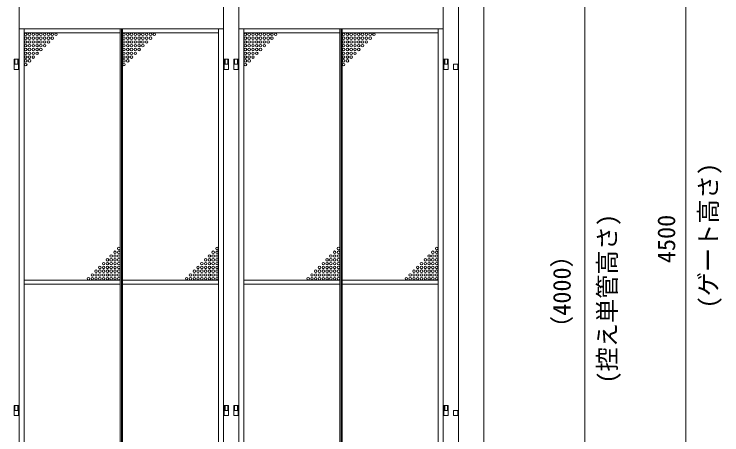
# Model space of a CAD drawing. Units: millimetres, scale not verified. Extents: x -82240 to -62115, y -14438 to 14438.
# Drawn here: x -75500 to -72697, y 5185 to 6852 of the extents above; entities that cross this region are included whole.
import ezdxf
from ezdxf.enums import TextEntityAlignment as Align

# ---------------------------------------------------------------- set-up
doc = ezdxf.new("R2010")
doc.units = ezdxf.units.MM
doc.header["$LTSCALE"] = 38
doc.linetypes.add('DASHED1', pattern=[1.8, 1.2, -0.6])
for name, color, linetype, lineweight in [('0-2_ACCG-3018', 7, 'Continuous', 18), ('0-B_寸法', 3, 'Continuous', 18), ('0-C_側固定棒', 7, 'Continuous', 18), ('0-F_中央走行棒', 7, 'Continuous', 18), ('1-0_中央走行棒右', 7, 'Continuous', 18), ('1-5_標準ﾊﾟﾈﾙ', 7, 'Continuous', 18), ('1-6_標準柱', 7, 'Continuous', 18)]:
    doc.layers.add(name, color=color, linetype=linetype, lineweight=lineweight)
doc.styles.add('ＭＳ ゴシック', font='')
doc.styles.get('ＭＳ ゴシック').set_extended_font_data('MS Gothic')

msp = doc.modelspace()

# ---------------------------------------------------------------- linework, layer by layer
at = {"layer": '0-2_ACCG-3018'}
for centre in [(-75453.84, 6771.57), (-75453.84, 6756.57), (-75438.84, 6771.57), (-75438.84, 6756.57), (-75423.84, 6771.57), (-75423.84, 6756.57), (-75408.84, 6771.57), (-75408.84, 6756.57), (-75393.84, 6771.57), (-75393.84, 6756.57), (-75378.84, 6771.57), (-75378.84, 6756.57), (-75363.84, 6771.57), (-75363.84, 6756.57), (-75348.84, 6771.57), (-75348.84, 6756.57), (-75333.84, 6771.57), (-75064.86, 6771.57), (-75064.86, 6756.57), (-75049.86, 6771.57), (-75049.86, 6756.57), (-75034.86, 6771.57), (-75034.86, 6756.57), (-75019.86, 6771.57), (-75019.86, 6756.57), (-75004.86, 6771.57), (-75004.86, 6756.57), (-74989.86, 6771.57), (-74989.86, 6756.57), (-74974.86, 6771.57), (-74974.86, 6756.57), (-74959.86, 6771.57), (-74959.86, 6756.57), (-74944.86, 6771.57), (-74583.84, 6771.57), (-74583.84, 6756.57), (-74568.84, 6771.57), (-74568.84, 6756.57), (-74553.84, 6771.57), (-74553.84, 6756.57), (-74538.84, 6771.57), (-74538.84, 6756.57), (-74523.84, 6771.57), (-74523.84, 6756.57), (-74508.84, 6771.57), (-74508.84, 6756.57), (-74493.84, 6771.57), (-74493.84, 6756.57), (-74478.84, 6771.57), (-74478.84, 6756.57), (-74463.84, 6771.57), (-74194.86, 6771.57), (-74194.86, 6756.57), (-74179.86, 6771.57), (-74179.86, 6756.57), (-74164.86, 6771.57), (-74164.86, 6756.57), (-74149.86, 6771.57), (-74149.86, 6756.57), (-74134.86, 6771.57), (-74134.86, 6756.57), (-74119.86, 6771.57), (-74119.86, 6756.57), (-74104.86, 6771.57), (-74104.86, 6756.57), (-74089.86, 6771.57), (-74089.86, 6756.57), (-74074.86, 6771.57), (-75453.84, 6741.57), (-75453.84, 6726.57), (-75438.84, 6741.57), (-75438.84, 6726.57), (-75423.84, 6741.57), (-75423.84, 6726.57), (-75408.84, 6741.57), (-75408.84, 6726.57), (-75393.84, 6741.57), (-75393.84, 6726.57), (-75378.84, 6741.57), (-75378.84, 6726.57), (-75363.84, 6741.57), (-75064.86, 6741.57), (-75064.86, 6726.57), (-75049.86, 6741.57), (-75049.86, 6726.57), (-75034.86, 6741.57), (-75034.86, 6726.57), (-75019.86, 6741.57), (-75019.86, 6726.57), (-75004.86, 6741.57), (-75004.86, 6726.57), (-74989.86, 6741.57), (-74989.86, 6726.57), (-74974.86, 6741.57), (-74583.84, 6741.57), (-74583.84, 6726.57), (-74568.84, 6741.57), (-74568.84, 6726.57), (-74553.84, 6741.57), (-74553.84, 6726.57), (-74538.84, 6741.57), (-74538.84, 6726.57), (-74523.84, 6741.57), (-74523.84, 6726.57), (-74508.84, 6741.57), (-74508.84, 6726.57), (-74493.84, 6741.57), (-74194.86, 6741.57), (-74194.86, 6726.57), (-74179.86, 6741.57), (-74179.86, 6726.57), (-74164.86, 6741.57), (-74164.86, 6726.57), (-74149.86, 6741.57), (-74149.86, 6726.57), (-74134.86, 6741.57), (-74134.86, 6726.57), (-74119.86, 6741.57), (-74119.86, 6726.57), (-74104.86, 6741.57), (-75453.84, 6711.57), (-75453.84, 6696.57), (-75438.84, 6711.57), (-75438.84, 6696.57), (-75423.84, 6711.57), (-75423.84, 6696.57), (-75408.84, 6711.57), (-75408.84, 6696.57), (-75393.84, 6711.57), (-75064.86, 6711.57), (-75064.86, 6696.57), (-75049.86, 6711.57), (-75049.86, 6696.57), (-75034.86, 6711.57), (-75034.86, 6696.57), (-75019.86, 6711.57), (-75019.86, 6696.57), (-75004.86, 6711.57), (-74583.84, 6711.57), (-74583.84, 6696.57), (-74568.84, 6711.57), (-74568.84, 6696.57), (-74553.84, 6711.57), (-74553.84, 6696.57), (-74538.84, 6711.57), (-74538.84, 6696.57), (-74523.84, 6711.57), (-74194.86, 6711.57), (-74194.86, 6696.57), (-74179.86, 6711.57), (-74179.86, 6696.57), (-74164.86, 6711.57), (-74164.86, 6696.57), (-74149.86, 6711.57), (-74149.86, 6696.57), (-74134.86, 6711.57), (-75453.84, 6681.57), (-75453.84, 6666.57), (-75438.84, 6681.57), (-75438.84, 6666.57), (-75423.84, 6681.57), (-75064.86, 6681.57), (-75064.86, 6666.57), (-75049.86, 6681.57), (-75049.86, 6666.57), (-75034.86, 6681.57), (-74583.84, 6681.57), (-74583.84, 6666.57), (-74568.84, 6681.57), (-74568.84, 6666.57), (-74553.84, 6681.57), (-74194.86, 6681.57), (-74194.86, 6666.57), (-74179.86, 6681.57), (-74179.86, 6666.57), (-74164.86, 6681.57), (-75453.84, 6651.57), (-75064.86, 6651.57), (-74583.84, 6651.57), (-74194.86, 6651.57), (-75085.35, 5923.56), (-74696.34, 5923.56), (-74215.35, 5923.56), (-73826.34, 5923.56), (-75115.35, 5893.56), (-75100.35, 5908.56), (-75100.35, 5893.56), (-75085.35, 5908.56), (-75085.35, 5893.56), (-74726.34, 5893.56), (-74711.34, 5908.56), (-74711.34, 5893.56), (-74696.34, 5908.56), (-74696.34, 5893.56), (-74245.35, 5893.56), (-74230.35, 5908.56), (-74230.35, 5893.56), (-74215.35, 5908.56), (-74215.35, 5893.56), (-73856.34, 5893.56), (-73841.34, 5908.56), (-73841.34, 5893.56), (-73826.34, 5908.56), (-73826.34, 5893.56), (-75145.35, 5863.56), (-75130.35, 5878.56), (-75130.35, 5863.56), (-75115.35, 5878.56), (-75115.35, 5863.56), (-75100.35, 5878.56), (-75100.35, 5863.56), (-75085.35, 5878.56), (-75085.35, 5863.56), (-74756.34, 5863.56), (-74741.34, 5878.56), (-74741.34, 5863.56), (-74726.34, 5878.56), (-74726.34, 5863.56), (-74711.34, 5878.56), (-74711.34, 5863.56), (-74696.34, 5878.56), (-74696.34, 5863.56), (-74275.35, 5863.56), (-74260.35, 5878.56), (-74260.35, 5863.56), (-74245.35, 5878.56), (-74245.35, 5863.56), (-74230.35, 5878.56), (-74230.35, 5863.56), (-74215.35, 5878.56), (-74215.35, 5863.56), (-73886.34, 5863.56), (-73871.34, 5878.56), (-73871.34, 5863.56), (-73856.34, 5878.56), (-73856.34, 5863.56), (-73841.34, 5878.56), (-73841.34, 5863.56), (-73826.34, 5878.56), (-73826.34, 5863.56), (-75175.35, 5833.56), (-75160.35, 5848.56), (-75160.35, 5833.56), (-75145.35, 5848.56), (-75145.35, 5833.56), (-75130.35, 5848.56), (-75130.35, 5833.56), (-75115.35, 5848.56), (-75115.35, 5833.56), (-75100.35, 5848.56), (-75100.35, 5833.56), (-75085.35, 5848.56), (-75085.35, 5833.56), (-74786.34, 5833.56), (-74771.34, 5848.56), (-74771.34, 5833.56), (-74756.34, 5848.56), (-74756.34, 5833.56), (-74741.34, 5848.56), (-74741.34, 5833.56), (-74726.34, 5848.56), (-74726.34, 5833.56), (-74711.34, 5848.56), (-74711.34, 5833.56), (-74696.34, 5848.56), (-74696.34, 5833.56), (-74305.35, 5833.56), (-74290.35, 5848.56), (-74290.35, 5833.56), (-74275.35, 5848.56), (-74275.35, 5833.56), (-74260.35, 5848.56), (-74260.35, 5833.56), (-74245.35, 5848.56), (-74245.35, 5833.56), (-74230.35, 5848.56), (-74230.35, 5833.56), (-74215.35, 5848.56), (-74215.35, 5833.56), (-73916.34, 5833.56), (-73901.34, 5848.56), (-73901.34, 5833.56), (-73886.34, 5848.56), (-73886.34, 5833.56), (-73871.34, 5848.56), (-73871.34, 5833.56), (-73856.34, 5848.56), (-73856.34, 5833.56), (-73841.34, 5848.56), (-73841.34, 5833.56), (-73826.34, 5848.56), (-73826.34, 5833.56), (-75205.35, 5803.56), (-75190.35, 5818.56), (-75190.35, 5803.56), (-75175.35, 5818.56), (-75175.35, 5803.56), (-75160.35, 5818.56), (-75160.35, 5803.56), (-75145.35, 5818.56), (-75145.35, 5803.56), (-75130.35, 5818.56), (-75130.35, 5803.56), (-75115.35, 5818.56), (-75115.35, 5803.56), (-75100.35, 5818.56), (-75100.35, 5803.56), (-75085.35, 5818.56), (-75085.35, 5803.56), (-74816.34, 5803.56), (-74801.34, 5818.56), (-74801.34, 5803.56), (-74786.34, 5818.56), (-74786.34, 5803.56), (-74771.34, 5818.56), (-74771.34, 5803.56), (-74756.34, 5818.56), (-74756.34, 5803.56), (-74741.34, 5818.56), (-74741.34, 5803.56), (-74726.34, 5818.56), (-74726.34, 5803.56), (-74711.34, 5818.56), (-74711.34, 5803.56), (-74696.34, 5818.56), (-74696.34, 5803.56), (-74335.35, 5803.56), (-74320.35, 5818.56), (-74320.35, 5803.56), (-74305.35, 5818.56), (-74305.35, 5803.56), (-74290.35, 5818.56), (-74290.35, 5803.56), (-74275.35, 5818.56), (-74275.35, 5803.56), (-74260.35, 5818.56), (-74260.35, 5803.56), (-74245.35, 5818.56), (-74245.35, 5803.56), (-74230.35, 5818.56), (-74230.35, 5803.56), (-74215.35, 5818.56), (-74215.35, 5803.56), (-73946.34, 5803.56), (-73931.34, 5818.56), (-73931.34, 5803.56), (-73916.34, 5818.56), (-73916.34, 5803.56), (-73901.34, 5818.56), (-73901.34, 5803.56), (-73886.34, 5818.56), (-73886.34, 5803.56), (-73871.34, 5818.56), (-73871.34, 5803.56), (-73856.34, 5818.56), (-73856.34, 5803.56), (-73841.34, 5818.56), (-73841.34, 5803.56), (-73826.34, 5818.56), (-73826.34, 5803.56)]:
    msp.add_circle(centre, 5.01, dxfattribs=at)
at = {"layer": '0-B_寸法'}
for p, q in [((-72840.09, 8169.51), (-72840.09, 3779.49)), ((-73240.11, 7669.5), (-73240.11, 3779.49))]:
    msp.add_line(p, q, dxfattribs=at)
at = {"layer": '0-C_側固定棒'}
for p, q in [((-73800.09, 5301.57), (-73800.09, 6653.07)), ((-73800.09, 3930.06), (-73800.09, 5281.56))]:
    msp.add_line(p, q, dxfattribs=at)
msp.add_lwpolyline([(-73800.09, 6673.05), (-73800.09, 7525.05), (-73740.09, 7525.05), (-73740.09, 3855.06), (-73800.09, 3855.06), (-73800.09, 3910.05)], dxfattribs=at)
for points in [[(-73780.44, 6633.06), (-73797.75, 6633.06), (-73797.75, 6653.07), (-73780.44, 6653.07)], [(-73742.46, 6633.06), (-73759.74, 6633.06), (-73759.74, 6653.07), (-73742.46, 6653.07)], [(-73780.44, 5261.55), (-73797.75, 5261.55), (-73797.75, 5281.56), (-73780.44, 5281.56)], [(-73742.46, 5261.55), (-73759.74, 5261.55), (-73759.74, 5281.56), (-73742.46, 5281.56)]]:
    msp.add_lwpolyline(points, close=True, dxfattribs=at)
at = {"layer": '0-F_中央走行棒'}
for p, q in [((-74670.09, 6653.07), (-74670.09, 5301.57)), ((-74610.09, 5301.57), (-74610.09, 6653.07)), ((-74670.09, 5281.56), (-74670.09, 3930.06)), ((-74610.09, 3930.06), (-74610.09, 5281.56))]:
    msp.add_line(p, q, dxfattribs=at)
for points in [[(-74665.11, 8005.05), (-74670.09, 8005.05), (-74670.09, 6673.05)], [(-74610.09, 6673.05), (-74610.09, 8005.05), (-74615.1, 8005.05)]]:
    msp.add_lwpolyline(points, dxfattribs=at)
for points in [[(-74667.75, 6633.06), (-74650.44, 6633.06), (-74650.44, 6653.07), (-74667.75, 6653.07)], [(-74629.74, 6633.06), (-74612.46, 6633.06), (-74612.46, 6653.07), (-74629.74, 6653.07)], [(-74667.75, 5261.55), (-74650.44, 5261.55), (-74650.44, 5281.56), (-74667.75, 5281.56)], [(-74629.74, 5261.55), (-74612.46, 5261.55), (-74612.46, 5281.56), (-74629.74, 5281.56)]]:
    msp.add_lwpolyline(points, close=True, dxfattribs=at)
at = {"layer": '1-0_中央走行棒右'}
for p, q in [((-75480.09, 5301.57), (-75480.09, 6653.07)), ((-75480.09, 3930.06), (-75480.09, 5281.56))]:
    msp.add_line(p, q, dxfattribs=at)
msp.add_lwpolyline([(-75480.09, 6673.05), (-75480.09, 8005.05), (-75485.1, 8005.05)], dxfattribs=at)
for points in [[(-75499.74, 6633.06), (-75482.46, 6633.06), (-75482.46, 6653.07), (-75499.74, 6653.07)], [(-75499.74, 5261.55), (-75482.46, 5261.55), (-75482.46, 5281.56), (-75499.74, 5281.56)]]:
    msp.add_lwpolyline(points, close=True, dxfattribs=at)
at = {"layer": '1-5_標準ﾊﾟﾈﾙ', "color": 4, "linetype": 'DASHED1', "lineweight": 9}
for p, q in [((-75496.59, 6673.05), (-75496.59, 6653.07)), ((-75485.61, 6673.05), (-75485.61, 6653.07)), ((-74664.6, 6673.05), (-74664.6, 6653.07)), ((-74653.59, 6673.05), (-74653.59, 6653.07)), ((-74626.59, 6673.05), (-74626.59, 6653.07)), ((-74615.61, 6673.05), (-74615.61, 6653.07)), ((-73794.6, 6673.05), (-73794.6, 6653.07)), ((-73783.59, 6673.05), (-73783.59, 6653.07)), ((-75496.59, 5301.57), (-75496.59, 5281.56)), ((-75485.61, 5301.57), (-75485.61, 5281.56)), ((-74664.6, 5301.57), (-74664.6, 5281.56)), ((-74653.59, 5301.57), (-74653.59, 5281.56)), ((-74626.59, 5301.57), (-74626.59, 5281.56)), ((-74615.61, 5301.57), (-74615.61, 5281.56)), ((-73794.6, 5301.57), (-73794.6, 5281.56)), ((-73783.59, 5301.57), (-73783.59, 5281.56))]:
    msp.add_line(p, q, dxfattribs=at)
at = {"layer": '1-5_標準ﾊﾟﾈﾙ'}
for p, q in [((-75483.39, 6673.05), (-75483.39, 6653.07)), ((-74666.82, 6673.05), (-74666.82, 6653.07)), ((-74613.39, 6673.05), (-74613.39, 6653.07)), ((-73796.82, 6673.05), (-73796.82, 6653.07)), ((-75483.39, 5301.57), (-75483.39, 5281.56)), ((-74666.82, 5301.57), (-74666.82, 5281.56)), ((-74613.39, 5301.57), (-74613.39, 5281.56)), ((-73796.82, 5301.57), (-73796.82, 5281.56))]:
    msp.add_line(p, q, dxfattribs=at)
for points in [[(-75479.61, 6793.05), (-75459.84, 6793.05), (-75459.84, 3790.05), (-75479.61, 3790.05)], [(-75079.35, 6793.05), (-75459.84, 6793.05), (-75459.84, 6777.57), (-75079.35, 6777.57)], [(-75075.09, 6793.05), (-75079.35, 6793.05), (-75079.35, 3790.05), (-75075.09, 3790.05)], [(-75075.09, 6793.05), (-75070.86, 6793.05), (-75070.86, 3790.05), (-75075.09, 3790.05)], [(-75070.86, 6793.05), (-74690.34, 6793.05), (-74690.34, 6777.57), (-75070.86, 6777.57)], [(-74670.6, 6793.05), (-74690.34, 6793.05), (-74690.34, 3790.05), (-74670.6, 3790.05)], [(-74609.61, 6793.05), (-74589.84, 6793.05), (-74589.84, 3790.05), (-74609.61, 3790.05)], [(-74209.35, 6793.05), (-74589.84, 6793.05), (-74589.84, 6777.57), (-74209.35, 6777.57)], [(-74205.09, 6793.05), (-74209.35, 6793.05), (-74209.35, 3790.05), (-74205.09, 3790.05)], [(-74205.09, 6793.05), (-74200.86, 6793.05), (-74200.86, 3790.05), (-74205.09, 3790.05)], [(-74200.86, 6793.05), (-73820.34, 6793.05), (-73820.34, 6777.57), (-74200.86, 6777.57)], [(-73800.6, 6793.05), (-73820.34, 6793.05), (-73820.34, 3790.05), (-73800.6, 3790.05)], [(-75079.35, 5797.56), (-75459.84, 5797.56), (-75459.84, 5781.57), (-75079.35, 5781.57)], [(-75070.86, 5797.56), (-74690.34, 5797.56), (-74690.34, 5781.57), (-75070.86, 5781.57)], [(-74209.35, 5797.56), (-74589.84, 5797.56), (-74589.84, 5781.57), (-74209.35, 5781.57)], [(-74200.86, 5797.56), (-73820.34, 5797.56), (-73820.34, 5781.57), (-74200.86, 5781.57)]]:
    msp.add_lwpolyline(points, close=True, dxfattribs=at)
for points in [[(-75479.61, 6653.07), (-75499.59, 6653.07), (-75499.59, 6673.05), (-75479.61, 6673.05)], [(-74670.6, 6653.07), (-74650.59, 6653.07), (-74650.59, 6673.05), (-74670.6, 6673.05)], [(-74609.61, 6653.07), (-74629.59, 6653.07), (-74629.59, 6673.05), (-74609.61, 6673.05)], [(-73800.6, 6653.07), (-73780.59, 6653.07), (-73780.59, 6673.05), (-73800.6, 6673.05)], [(-75479.61, 5281.56), (-75499.59, 5281.56), (-75499.59, 5301.57), (-75479.61, 5301.57)], [(-74670.6, 5281.56), (-74650.59, 5281.56), (-74650.59, 5301.57), (-74670.6, 5301.57)], [(-74609.61, 5281.56), (-74629.59, 5281.56), (-74629.59, 5301.57), (-74609.61, 5301.57)], [(-73800.6, 5281.56), (-73780.59, 5281.56), (-73780.59, 5301.57), (-73800.6, 5301.57)]]:
    msp.add_lwpolyline(points, dxfattribs=at)
at = {"layer": '1-6_標準柱'}
for p, q in [((-73740.09, 4224.51), (-73740.09, 7674.51)), ((-73640.1, 4224.51), (-73640.1, 7674.51))]:
    msp.add_line(p, q, dxfattribs=at)

# ---------------------------------------------------------------- texts
at = {"layer": '0-B_寸法', "style": 'ＭＳ ゴシック'}
for s, p in [('(ゲート高さ)', (-72694.5, 5686.5)), ('(控え単管高さ)', (-73094.49, 5388.51)), ('4500', (-72860.49, 5865.42)), ('（4000）', (-73274.34, 5561.07))]:
    msp.add_text(s, height=70.38, rotation=90, dxfattribs=at).set_placement(p, align=Align.BOTTOM_LEFT)

doc.saveas('drawing.dxf')
